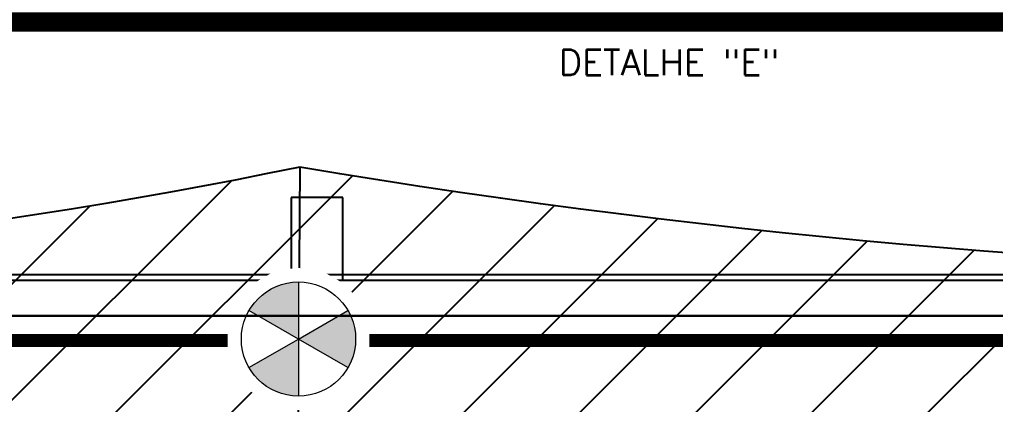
# Model space of a CAD drawing. Header units: millimetres. Extents: x -107267 to 109426, y -98906 to 83910.
# Drawn here: x -14216 to -10440, y -344 to 1147 of the extents above; entities that cross this region are included whole.
import ezdxf
from ezdxf.enums import TextEntityAlignment as Align

# ---------------------------------------------------------------- set-up
doc = ezdxf.new("R2010")
doc.units = ezdxf.units.MM
doc.linetypes.add('ACAD_ISO10W100', pattern=[18, 12, -3, 0, -3])
doc.linetypes.add('ACAD_ISO12W100', pattern=[21, 12, -3, 0, -3, 0, -3])
for name, color, linetype in [('00 - ZONA DE PROTEÇÃO', 4, 'Continuous'), ('00 - Zona de proteção 2d', 4, 'Continuous'), ('Front View-MISC', 7, 'Continuous'), ('Front View-STEEL', 9, 'Continuous'), ('Top (Plan) View-MISC', 7, 'Continuous')]:
    doc.layers.add(name, color=color, linetype=linetype)
for name, color, linetype, lineweight in [('000-M3G-MALHA NOVA', 5, 'ACAD_ISO10W100', 0), ('00_m3g_spda_ater_cabo50', 1, 'Continuous', 9), ('00_SPDA_captacao_novo', 5, 'Continuous', 9), ('0_tag_texto_preto', 7, 'Continuous', 9)]:
    doc.layers.add(name, color=color, linetype=linetype, lineweight=lineweight)
doc.styles.add('ROMANS', font='romans.shx')

# ---------------------------------------------------------------- blocks, each defined once
blk = doc.blocks.new('M3G_P_CPTOR AEREO 600')
blk.add_attdef('ALTURA', text='', height=1.7).set_placement((0.739, -2.574), align=Align.TOP_LEFT)
at = {"color": 255, "lineweight": 0}
blk.add_wipeout([(-0.23, 2.19), (-0.68, 2.094), (-1.101, 1.907), (-1.473, 1.636), (-1.781, 1.294), (-2.012, 0.896), (-2.154, 0.458), (-2.202, 0), (-2.154, -0.458), (-2.012, -0.896), (-1.781, -1.294), (-1.473, -1.636), (-1.101, -1.907), (-0.68, -2.094), (-0.23, -2.19), (0.23, -2.19), (0.68, -2.094), (1.101, -1.907), (1.473, -1.636), (1.781, -1.294), (2.012, -0.896), (2.154, -0.458), (2.202, 0), (2.154, 0.458), (2.012, 0.896), (1.781, 1.294), (1.473, 1.636), (1.101, 1.907), (0.68, 2.094), (0.23, 2.19)], dxfattribs=at)
at = {"lineweight": 9}
h = blk.add_hatch(color=256, dxfattribs=at)
h.dxf.hatch_style = 1
h.paths.add_polyline_path([(0.884, 1.532, 0.267949), (-0.884, 1.532), (0, 0)])
h.paths.add_polyline_path([(-1.769, 0, 0.267949), (-0.884, -1.532), (0, 0)])
h.paths.add_polyline_path([(0.884, -1.532, 0.267949), (1.769, 0), (0, 0)])
for p, q in [((0, 0), (-0.884, 1.532)), ((0.884, 1.532), (0, 0)), ((-1.769, 0), (0, 0)), ((0, 0), (-0.884, -1.532)), ((0.884, -1.532), (0, 0)), ((0, 0), (1.769, 0))]:
    blk.add_line(p, q, dxfattribs=at)
blk.add_circle((0, 0), 1.769, dxfattribs=at)
blk = doc.blocks.new('*U323')
at = {"layer": 'Top (Plan) View-MISC', "color": 0, "linetype": 'ByBlock', "lineweight": -2}
for p, q in [((-12964.8, 458.1), (-13164.8, 458.1)), ((-13164.8, 458.1), (-13164.8, 138.1)), ((-12964.8, 138.1), (-12964.8, 458.1))]:
    blk.add_line(p, q, dxfattribs=at)
blk = doc.blocks.new('*U482')
at = {"layer": 'Top (Plan) View-MISC', "color": 0, "linetype": 'ByBlock', "lineweight": -2}
blk.add_line((-21187.7, 138.1), (23428.9, 138.1), dxfattribs=at)
blk = doc.blocks.new('*U1067')
at = {"layer": 'Top (Plan) View-MISC', "color": 0, "linetype": 'ByBlock', "lineweight": -2}
blk.add_line((23207.9, 158.1), (-17567.7, 158.1), dxfattribs=at)
blk = doc.blocks.new('*U1108')
at = {"layer": 'Top (Plan) View-MISC', "color": 0, "linetype": 'ByBlock', "lineweight": -2}
for p, q in [((-13149.7, 12.6), (-13149.7, 21.2)), ((-13149.7, 21.2), (-13130.7, 21.2)), ((-13149.7, 12.6), (-13130.7, 12.6)), ((-13130.7, 12.6), (-13130.7, 21.2))]:
    blk.add_line(p, q, dxfattribs=at)
blk = doc.blocks.new('*U1204')
at = {"layer": 'Front View-MISC', "color": 0, "linetype": 'ByBlock', "lineweight": -2}
for p, q in [((-13167.7, 0, 3450), (-12967.7, 0, 3450)), ((-13167.7, 0), (-13167.7, 0, 3450)), ((-12967.7, 0, 221.3), (-12967.7, 0, 241.9)), ((-12967.7, 0, 341.9), (-12967.7, 0, 750.7)), ((-12967.7, 0, 793.1), (-12967.7, 0, 1279.5)), ((-12967.7, 0, 1321.9), (-12967.7, 0, 3450))]:
    blk.add_line(p, q, dxfattribs=at)
blk = doc.blocks.new('*U1213')
at = {"layer": 'Front View-MISC', "color": 0, "linetype": 'ByBlock', "lineweight": -2}
blk.add_line((-12967.7, 0, 3172), (-8664.5, 0, 3172), dxfattribs=at)
blk = doc.blocks.new('*U1218')
at = {"layer": 'Front View-MISC', "color": 0, "linetype": 'ByBlock', "lineweight": -2}
blk.add_line((-13239.7, 0), (-13239.7, 0, 3450), dxfattribs=at)
blk = doc.blocks.new('*U1222')
at = {"layer": 'Front View-MISC', "color": 0, "linetype": 'ByBlock', "lineweight": -2}
for p, q in [((-21407.7, 0, 3450), (-13407.5, 0, 3450)), ((-21407.7, 0, 4300), (-13407.5, 0, 4300)), ((-13407.5, 0, 3450), (23648.9, 0, 3450)), ((-13407.5, 0, 3450), (-13407.5, 0, 4300)), ((-13407.5, 0, 4300), (23648.9, 0, 4300))]:
    blk.add_line(p, q, dxfattribs=at)
blk = doc.blocks.new('*U1223')
at = {"layer": 'Front View-MISC', "color": 0, "linetype": 'ByBlock', "lineweight": -2}
for p, q in [((-13089.6, 0), (-24352.8, 0)), ((-13089.6, 0, -100), (-24352.8, 0, -100))]:
    blk.add_line(p, q, dxfattribs=at)
blk = doc.blocks.new('*U1243')
at = {"layer": 'Front View-MISC', "color": 0, "linetype": 'ByBlock', "lineweight": -2}
for p, q in [((-12897.7, 0, 2237), (-11982.7, 0, 2237)), ((-12897.7, 0, 2237), (-12897.7, 0, 3102)), ((-12897.7, 0, 3102), (-11982.7, 0, 3102)), ((-12860.8, 0, 985), (-12897.7, 0, 985)), ((-12897.7, 0, 985), (-12897.7, 0, 1279.8)), ((-12897.7, 0, 1322.2), (-12897.7, 0, 2187)), ((-11982.7, 0, 2187), (-12897.7, 0, 2187)), ((-12897.7, 0, 221.3), (-12897.7, 0, 242.2)), ((-12897.7, 0, 342.2), (-12897.7, 0, 751)), ((-12897.7, 0, 793.4), (-12897.7, 0, 935)), ((-12897.7, 0, 935), (-12860.8, 0, 935)), ((-11982.7, 0, 985), (-12818.4, 0, 985)), ((-12818.4, 0, 935), (-11982.7, 0, 935)), ((-11982.7, 0, 2237), (-11982.7, 0, 3102)), ((-11982.7, 0, 985), (-11982.7, 0, 1284)), ((-11982.7, 0, 1326.4), (-11982.7, 0, 2187)), ((-11982.7, 0, 221.3), (-11982.7, 0, 246.4)), ((-11982.7, 0, 346.4), (-11982.7, 0, 755.2)), ((-11982.7, 0, 797.6), (-11982.7, 0, 935)), ((-11932.7, 0, 2187), (-11932.7, 0, 1326.6)), ((-11932.7, 0, 1284.2), (-11932.7, 0, 797.8)), ((-11932.7, 0, 755.4), (-11932.7, 0, 346.6)), ((-11932.7, 0, 246.6), (-11932.7, 0, 221.3)), ((-9702.7, 0, 2187), (-11932.7, 0, 2187)), ((-11932.7, 0, 2237), (-10842.7, 0, 2237)), ((-11932.7, 0, 3102), (-11932.7, 0, 2237)), ((-11932.7, 0, 3102), (-10842.7, 0, 3102)), ((-10842.7, 0, 2237), (-10842.7, 0, 3102)), ((-10792.7, 0, 2237), (-9702.7, 0, 2237)), ((-10792.7, 0, 3102), (-10792.7, 0, 2237)), ((-10792.7, 0, 3102), (-9702.7, 0, 3102))]:
    blk.add_line(p, q, dxfattribs=at)
blk = doc.blocks.new('*U1304')
at = {"layer": 'Front View-MISC', "color": 0, "linetype": 'ByBlock', "lineweight": -2}
for p, q in [((-13407.5, 0, 4949.4), (-13307, 0, 4949.4)), ((-13407.5, 0, 4300), (-13407.5, 0, 4949.4)), ((-13187.5, 0, 4300), (-13407.5, 0, 4300)), ((-13288, 0, 4949.4), (-13187.5, 0, 4949.4)), ((-13187.5, 0, 4949.4), (-13187.5, 0, 4300))]:
    blk.add_line(p, q, dxfattribs=at)
blk = doc.blocks.new('*U1306')
at = {"layer": 'Front View-MISC', "color": 0, "linetype": 'ByBlock', "lineweight": -2}
for p, q in [((-14205.6, 0, 5158), (-14164.9, 0, 5158)), ((-13153.3, 0, 5158), (-13112.6, 0, 5158)), ((-13091.4, 0, 5158), (-13050.7, 0, 5158)), ((-13029.5, 0, 5158), (-12988.8, 0, 5158)), ((-12967.6, 0, 5158), (-12926.9, 0, 5158)), ((-12905.7, 0, 5158), (-12865, 0, 5158)), ((-12843.8, 0, 5158), (-12803.1, 0, 5158)), ((-12781.9, 0, 5158), (-12741.2, 0, 5158)), ((-12720, 0, 5158), (-12679.3, 0, 5158)), ((-12658.1, 0, 5158), (-12617.4, 0, 5158)), ((-12596.2, 0, 5158), (-12555.5, 0, 5158)), ((-12534.3, 0, 5158), (-12493.6, 0, 5158)), ((-12472.4, 0, 5158), (-12431.7, 0, 5158)), ((-12410.5, 0, 5158), (-12369.8, 0, 5158)), ((-12348.6, 0, 5158), (-12307.9, 0, 5158)), ((-12286.7, 0, 5158), (-12246, 0, 5158)), ((-12224.8, 0, 5158), (-12184.1, 0, 5158)), ((-12162.9, 0, 5158), (-12122.2, 0, 5158)), ((-12101, 0, 5158), (-12060.3, 0, 5158)), ((-12039.1, 0, 5158), (-11998.4, 0, 5158)), ((-11977.2, 0, 5158), (-11936.5, 0, 5158)), ((-11915.3, 0, 5158), (-11874.6, 0, 5158)), ((-11853.4, 0, 5158), (-11812.7, 0, 5158)), ((-11791.5, 0, 5158), (-11750.8, 0, 5158)), ((-11729.6, 0, 5158), (-11688.9, 0, 5158)), ((-11667.7, 0, 5158), (-11627, 0, 5158)), ((-11605.8, 0, 5158), (-11565.1, 0, 5158)), ((-11543.9, 0, 5158), (-11503.2, 0, 5158)), ((-11482, 0, 5158), (-11441.3, 0, 5158)), ((-11420.1, 0, 5158), (-11379.4, 0, 5158)), ((-11358.2, 0, 5158), (-11317.5, 0, 5158)), ((-11296.3, 0, 5158), (-11255.6, 0, 5158)), ((-11234.4, 0, 5158), (-11193.8, 0, 5158)), ((-11172.5, 0, 5158), (-11131.9, 0, 5158)), ((-11110.6, 0, 5158), (-11070, 0, 5158)), ((-11048.7, 0, 5158), (-11008.1, 0, 5158)), ((-10986.8, 0, 5158), (-10946.2, 0, 5158)), ((-10924.9, 0, 5158), (-10884.3, 0, 5158)), ((-10863, 0, 5158), (-10822.4, 0, 5158)), ((-10801.1, 0, 5158), (-10760.5, 0, 5158)), ((-10739.3, 0, 5158), (-10698.6, 0, 5158)), ((-10677.4, 0, 5158), (-10636.7, 0, 5158)), ((-10615.5, 0, 5158), (-10574.8, 0, 5158)), ((-10553.6, 0, 5158), (-10512.9, 0, 5158)), ((-10491.7, 0, 5158), (-10451, 0, 5158))]:
    blk.add_line(p, q, dxfattribs=at)
blk = doc.blocks.new('*U1308')
at = {"layer": 'Front View-MISC', "color": 0, "linetype": 'ByBlock', "lineweight": -2}
for p, q in [((-21187.7, 0, 4300), (-13407.5, 0, 4300)), ((-21187.7, 0, 4920.1), (-13407.5, 0, 4920.1))]:
    blk.add_line(p, q, dxfattribs=at)
blk = doc.blocks.new('*U1856')
at = {"layer": 'Front View-MISC', "color": 0, "linetype": 'ByBlock', "lineweight": -2}
for p, q in [((-10451, 0, 5166.4), (-10451, 0, 4300)), ((-10451, 0, 5166.4), (-10429.8, 0, 5166.4)), ((-10429.8, 0, 5166.4), (-10429.8, 0, 4300))]:
    blk.add_line(p, q, dxfattribs=at)
blk = doc.blocks.new('*U1857')
at = {"layer": 'Front View-MISC', "color": 0, "linetype": 'ByBlock', "lineweight": -2}
for p, q in [((-10512.9, 0, 5166.4), (-10512.9, 0, 4300)), ((-10512.9, 0, 5166.4), (-10491.7, 0, 5166.4)), ((-10491.7, 0, 5166.4), (-10491.7, 0, 4300))]:
    blk.add_line(p, q, dxfattribs=at)
blk = doc.blocks.new('*U1858')
at = {"layer": 'Front View-MISC', "color": 0, "linetype": 'ByBlock', "lineweight": -2}
for p, q in [((-10574.8, 0, 5166.4), (-10574.8, 0, 4300)), ((-10574.8, 0, 5166.4), (-10553.6, 0, 5166.4)), ((-10553.6, 0, 5166.4), (-10553.6, 0, 4300))]:
    blk.add_line(p, q, dxfattribs=at)
blk = doc.blocks.new('*U1859')
at = {"layer": 'Front View-MISC', "color": 0, "linetype": 'ByBlock', "lineweight": -2}
for p, q in [((-10636.7, 0, 5166.4), (-10636.7, 0, 4300)), ((-10636.7, 0, 5166.4), (-10615.5, 0, 5166.4)), ((-10615.5, 0, 5166.4), (-10615.5, 0, 4300))]:
    blk.add_line(p, q, dxfattribs=at)
blk = doc.blocks.new('*U1860')
at = {"layer": 'Front View-MISC', "color": 0, "linetype": 'ByBlock', "lineweight": -2}
for p, q in [((-10698.6, 0, 5166.4), (-10698.6, 0, 4300)), ((-10698.6, 0, 5166.4), (-10677.4, 0, 5166.4)), ((-10677.4, 0, 5166.4), (-10677.4, 0, 4300))]:
    blk.add_line(p, q, dxfattribs=at)
blk = doc.blocks.new('*U1861')
at = {"layer": 'Front View-MISC', "color": 0, "linetype": 'ByBlock', "lineweight": -2}
for p, q in [((-10760.5, 0, 5166.4), (-10760.5, 0, 4300)), ((-10760.5, 0, 5166.4), (-10739.3, 0, 5166.4)), ((-10739.3, 0, 5166.4), (-10739.3, 0, 4300))]:
    blk.add_line(p, q, dxfattribs=at)
blk = doc.blocks.new('*U1862')
at = {"layer": 'Front View-MISC', "color": 0, "linetype": 'ByBlock', "lineweight": -2}
for p, q in [((-10822.4, 0, 5166.4), (-10822.4, 0, 4300)), ((-10822.4, 0, 5166.4), (-10801.1, 0, 5166.4)), ((-10801.1, 0, 5166.4), (-10801.1, 0, 4300))]:
    blk.add_line(p, q, dxfattribs=at)
blk = doc.blocks.new('*U1863')
at = {"layer": 'Front View-MISC', "color": 0, "linetype": 'ByBlock', "lineweight": -2}
for p, q in [((-10884.3, 0, 5166.4), (-10884.3, 0, 4300)), ((-10884.3, 0, 5166.4), (-10863, 0, 5166.4)), ((-10863, 0, 5166.4), (-10863, 0, 4300))]:
    blk.add_line(p, q, dxfattribs=at)
blk = doc.blocks.new('*U1864')
at = {"layer": 'Front View-MISC', "color": 0, "linetype": 'ByBlock', "lineweight": -2}
for p, q in [((-10946.2, 0, 5166.4), (-10946.2, 0, 4300)), ((-10946.2, 0, 5166.4), (-10924.9, 0, 5166.4)), ((-10924.9, 0, 5166.4), (-10924.9, 0, 4300))]:
    blk.add_line(p, q, dxfattribs=at)
blk = doc.blocks.new('*U1865')
at = {"layer": 'Front View-MISC', "color": 0, "linetype": 'ByBlock', "lineweight": -2}
for p, q in [((-11008.1, 0, 5166.4), (-11008.1, 0, 4300)), ((-11008.1, 0, 5166.4), (-10986.8, 0, 5166.4)), ((-10986.8, 0, 5166.4), (-10986.8, 0, 4300))]:
    blk.add_line(p, q, dxfattribs=at)
blk = doc.blocks.new('*U1866')
at = {"layer": 'Front View-MISC', "color": 0, "linetype": 'ByBlock', "lineweight": -2}
for p, q in [((-11070, 0, 5166.4), (-11070, 0, 4300)), ((-11070, 0, 5166.4), (-11048.7, 0, 5166.4)), ((-11048.7, 0, 5166.4), (-11048.7, 0, 4300))]:
    blk.add_line(p, q, dxfattribs=at)
blk = doc.blocks.new('*U1867')
at = {"layer": 'Front View-MISC', "color": 0, "linetype": 'ByBlock', "lineweight": -2}
for p, q in [((-11131.9, 0, 5166.4), (-11131.9, 0, 4300)), ((-11131.9, 0, 5166.4), (-11110.6, 0, 5166.4)), ((-11110.6, 0, 5166.4), (-11110.6, 0, 4300))]:
    blk.add_line(p, q, dxfattribs=at)
blk = doc.blocks.new('*U1868')
at = {"layer": 'Front View-MISC', "color": 0, "linetype": 'ByBlock', "lineweight": -2}
for p, q in [((-11193.8, 0, 5166.4), (-11193.8, 0, 4300)), ((-11193.8, 0, 5166.4), (-11172.5, 0, 5166.4)), ((-11172.5, 0, 5166.4), (-11172.5, 0, 4300))]:
    blk.add_line(p, q, dxfattribs=at)
blk = doc.blocks.new('*U1869')
at = {"layer": 'Front View-MISC', "color": 0, "linetype": 'ByBlock', "lineweight": -2}
for p, q in [((-11255.6, 0, 5166.4), (-11255.6, 0, 4300)), ((-11255.6, 0, 5166.4), (-11234.4, 0, 5166.4)), ((-11234.4, 0, 5166.4), (-11234.4, 0, 4300))]:
    blk.add_line(p, q, dxfattribs=at)
blk = doc.blocks.new('*U1870')
at = {"layer": 'Front View-MISC', "color": 0, "linetype": 'ByBlock', "lineweight": -2}
for p, q in [((-11317.5, 0, 5166.4), (-11317.5, 0, 4300)), ((-11317.5, 0, 5166.4), (-11296.3, 0, 5166.4)), ((-11296.3, 0, 5166.4), (-11296.3, 0, 4300))]:
    blk.add_line(p, q, dxfattribs=at)
blk = doc.blocks.new('*U1871')
at = {"layer": 'Front View-MISC', "color": 0, "linetype": 'ByBlock', "lineweight": -2}
for p, q in [((-11379.4, 0, 5166.4), (-11379.4, 0, 4300)), ((-11379.4, 0, 5166.4), (-11358.2, 0, 5166.4)), ((-11358.2, 0, 5166.4), (-11358.2, 0, 4300))]:
    blk.add_line(p, q, dxfattribs=at)
blk = doc.blocks.new('*U1872')
at = {"layer": 'Front View-MISC', "color": 0, "linetype": 'ByBlock', "lineweight": -2}
for p, q in [((-11441.3, 0, 5166.4), (-11441.3, 0, 4300)), ((-11441.3, 0, 5166.4), (-11420.1, 0, 5166.4)), ((-11420.1, 0, 5166.4), (-11420.1, 0, 4300))]:
    blk.add_line(p, q, dxfattribs=at)
blk = doc.blocks.new('*U1873')
at = {"layer": 'Front View-MISC', "color": 0, "linetype": 'ByBlock', "lineweight": -2}
for p, q in [((-11503.2, 0, 5166.4), (-11503.2, 0, 4300)), ((-11503.2, 0, 5166.4), (-11482, 0, 5166.4)), ((-11482, 0, 5166.4), (-11482, 0, 4300))]:
    blk.add_line(p, q, dxfattribs=at)
blk = doc.blocks.new('*U1874')
at = {"layer": 'Front View-MISC', "color": 0, "linetype": 'ByBlock', "lineweight": -2}
for p, q in [((-11565.1, 0, 5166.4), (-11565.1, 0, 4300)), ((-11565.1, 0, 5166.4), (-11543.9, 0, 5166.4)), ((-11543.9, 0, 5166.4), (-11543.9, 0, 4300))]:
    blk.add_line(p, q, dxfattribs=at)
blk = doc.blocks.new('*U1875')
at = {"layer": 'Front View-MISC', "color": 0, "linetype": 'ByBlock', "lineweight": -2}
for p, q in [((-11627, 0, 5166.4), (-11627, 0, 4300)), ((-11627, 0, 5166.4), (-11605.8, 0, 5166.4)), ((-11605.8, 0, 5166.4), (-11605.8, 0, 4300))]:
    blk.add_line(p, q, dxfattribs=at)
blk = doc.blocks.new('*U1876')
at = {"layer": 'Front View-MISC', "color": 0, "linetype": 'ByBlock', "lineweight": -2}
for p, q in [((-11688.9, 0, 5166.4), (-11688.9, 0, 4300)), ((-11688.9, 0, 5166.4), (-11667.7, 0, 5166.4)), ((-11667.7, 0, 5166.4), (-11667.7, 0, 4300))]:
    blk.add_line(p, q, dxfattribs=at)
blk = doc.blocks.new('*U1877')
at = {"layer": 'Front View-MISC', "color": 0, "linetype": 'ByBlock', "lineweight": -2}
for p, q in [((-11750.8, 0, 5166.4), (-11750.8, 0, 4300)), ((-11750.8, 0, 5166.4), (-11729.6, 0, 5166.4)), ((-11729.6, 0, 5166.4), (-11729.6, 0, 4300))]:
    blk.add_line(p, q, dxfattribs=at)
blk = doc.blocks.new('*U1878')
at = {"layer": 'Front View-MISC', "color": 0, "linetype": 'ByBlock', "lineweight": -2}
for p, q in [((-11812.7, 0, 5166.4), (-11812.7, 0, 4300)), ((-11812.7, 0, 5166.4), (-11791.5, 0, 5166.4)), ((-11791.5, 0, 5166.4), (-11791.5, 0, 4300))]:
    blk.add_line(p, q, dxfattribs=at)
blk = doc.blocks.new('*U1879')
at = {"layer": 'Front View-MISC', "color": 0, "linetype": 'ByBlock', "lineweight": -2}
for p, q in [((-11874.6, 0, 5166.4), (-11874.6, 0, 4300)), ((-11874.6, 0, 5166.4), (-11853.4, 0, 5166.4)), ((-11853.4, 0, 5166.4), (-11853.4, 0, 4300))]:
    blk.add_line(p, q, dxfattribs=at)
blk = doc.blocks.new('*U1880')
at = {"layer": 'Front View-MISC', "color": 0, "linetype": 'ByBlock', "lineweight": -2}
for p, q in [((-11936.5, 0, 5166.4), (-11936.5, 0, 4300)), ((-11936.5, 0, 5166.4), (-11915.3, 0, 5166.4)), ((-11915.3, 0, 5166.4), (-11915.3, 0, 4300))]:
    blk.add_line(p, q, dxfattribs=at)
blk = doc.blocks.new('*U1881')
at = {"layer": 'Front View-MISC', "color": 0, "linetype": 'ByBlock', "lineweight": -2}
for p, q in [((-11998.4, 0, 5166.4), (-11998.4, 0, 4300)), ((-11998.4, 0, 5166.4), (-11977.2, 0, 5166.4)), ((-11977.2, 0, 5166.4), (-11977.2, 0, 4300))]:
    blk.add_line(p, q, dxfattribs=at)
blk = doc.blocks.new('*U1882')
at = {"layer": 'Front View-MISC', "color": 0, "linetype": 'ByBlock', "lineweight": -2}
for p, q in [((-12060.3, 0, 5166.4), (-12060.3, 0, 4300)), ((-12060.3, 0, 5166.4), (-12039.1, 0, 5166.4)), ((-12039.1, 0, 5166.4), (-12039.1, 0, 4300))]:
    blk.add_line(p, q, dxfattribs=at)
blk = doc.blocks.new('*U1883')
at = {"layer": 'Front View-MISC', "color": 0, "linetype": 'ByBlock', "lineweight": -2}
for p, q in [((-12122.2, 0, 5166.4), (-12122.2, 0, 4300)), ((-12122.2, 0, 5166.4), (-12101, 0, 5166.4)), ((-12101, 0, 5166.4), (-12101, 0, 4300))]:
    blk.add_line(p, q, dxfattribs=at)
blk = doc.blocks.new('*U1884')
at = {"layer": 'Front View-MISC', "color": 0, "linetype": 'ByBlock', "lineweight": -2}
for p, q in [((-12184.1, 0, 5166.4), (-12184.1, 0, 4300)), ((-12184.1, 0, 5166.4), (-12162.9, 0, 5166.4)), ((-12162.9, 0, 5166.4), (-12162.9, 0, 4300))]:
    blk.add_line(p, q, dxfattribs=at)
blk = doc.blocks.new('*U1885')
at = {"layer": 'Front View-MISC', "color": 0, "linetype": 'ByBlock', "lineweight": -2}
for p, q in [((-12246, 0, 5166.4), (-12246, 0, 4300)), ((-12246, 0, 5166.4), (-12224.8, 0, 5166.4)), ((-12224.8, 0, 5166.4), (-12224.8, 0, 4300))]:
    blk.add_line(p, q, dxfattribs=at)
blk = doc.blocks.new('*U1886')
at = {"layer": 'Front View-MISC', "color": 0, "linetype": 'ByBlock', "lineweight": -2}
for p, q in [((-12307.9, 0, 5166.4), (-12307.9, 0, 4300)), ((-12307.9, 0, 5166.4), (-12286.7, 0, 5166.4)), ((-12286.7, 0, 5166.4), (-12286.7, 0, 4300))]:
    blk.add_line(p, q, dxfattribs=at)
blk = doc.blocks.new('*U1887')
at = {"layer": 'Front View-MISC', "color": 0, "linetype": 'ByBlock', "lineweight": -2}
for p, q in [((-12369.8, 0, 5166.4), (-12369.8, 0, 4300)), ((-12369.8, 0, 5166.4), (-12348.6, 0, 5166.4)), ((-12348.6, 0, 5166.4), (-12348.6, 0, 4300))]:
    blk.add_line(p, q, dxfattribs=at)
blk = doc.blocks.new('*U1888')
at = {"layer": 'Front View-MISC', "color": 0, "linetype": 'ByBlock', "lineweight": -2}
for p, q in [((-12431.7, 0, 5166.4), (-12431.7, 0, 4300)), ((-12431.7, 0, 5166.4), (-12410.5, 0, 5166.4)), ((-12410.5, 0, 5166.4), (-12410.5, 0, 4300))]:
    blk.add_line(p, q, dxfattribs=at)
blk = doc.blocks.new('*U1889')
at = {"layer": 'Front View-MISC', "color": 0, "linetype": 'ByBlock', "lineweight": -2}
for p, q in [((-12493.6, 0, 5166.4), (-12493.6, 0, 4300)), ((-12493.6, 0, 5166.4), (-12472.4, 0, 5166.4)), ((-12472.4, 0, 5166.4), (-12472.4, 0, 4300))]:
    blk.add_line(p, q, dxfattribs=at)
blk = doc.blocks.new('*U1890')
at = {"layer": 'Front View-MISC', "color": 0, "linetype": 'ByBlock', "lineweight": -2}
for p, q in [((-12555.5, 0, 5166.4), (-12555.5, 0, 4300)), ((-12555.5, 0, 5166.4), (-12534.3, 0, 5166.4)), ((-12534.3, 0, 5166.4), (-12534.3, 0, 4300))]:
    blk.add_line(p, q, dxfattribs=at)
blk = doc.blocks.new('*U1891')
at = {"layer": 'Front View-MISC', "color": 0, "linetype": 'ByBlock', "lineweight": -2}
for p, q in [((-14226.8, 0, 5166.4), (-14205.6, 0, 5166.4)), ((-14205.6, 0, 5166.4), (-14205.6, 0, 4920.1)), ((-14164.9, 0, 5166.4), (-14154.6, 0, 5166.4)), ((-14164.9, 0, 5166.4), (-14164.9, 0, 4920.1)), ((-14143.7, 0, 4949.1), (-14143.7, 0, 4920.1)), ((-14103, 0, 4949.1), (-14103, 0, 4920.1)), ((-14081.8, 0, 4949.1), (-14081.8, 0, 4920.1)), ((-14041.1, 0, 4949.1), (-14041.1, 0, 4920.1)), ((-14019.9, 0, 4949.1), (-14019.9, 0, 4920.1)), ((-13979.2, 0, 4949.1), (-13979.2, 0, 4920.1)), ((-13958, 0, 4949.1), (-13958, 0, 4920.1)), ((-13917.3, 0, 4949.1), (-13917.3, 0, 4920.1)), ((-13896.1, 0, 4949.1), (-13896.1, 0, 4920.1)), ((-13855.4, 0, 4949.1), (-13855.4, 0, 4920.1)), ((-13834.2, 0, 4949.1), (-13834.2, 0, 4920.1)), ((-13793.5, 0, 4949.1), (-13793.5, 0, 4920.1)), ((-13772.3, 0, 4949.1), (-13772.3, 0, 4920.1)), ((-13731.6, 0, 4949.1), (-13731.6, 0, 4920.1)), ((-13710.4, 0, 4949.1), (-13710.4, 0, 4920.1)), ((-13669.7, 0, 4949.1), (-13669.7, 0, 4920.1)), ((-13648.5, 0, 4949.1), (-13648.5, 0, 4920.1)), ((-13607.8, 0, 4949.1), (-13607.8, 0, 4920.1)), ((-13586.6, 0, 4949.1), (-13586.6, 0, 4920.1)), ((-13545.9, 0, 4949.1), (-13545.9, 0, 4920.1)), ((-13524.7, 0, 4949.1), (-13524.7, 0, 4920.1)), ((-13484, 0, 4949.1), (-13484, 0, 4920.1)), ((-13462.8, 0, 4949.1), (-13462.8, 0, 4920.1)), ((-13422.1, 0, 4949.1), (-13422.1, 0, 4920.1)), ((-13174.5, 0, 4949.1), (-13174.5, 0, 4300)), ((-13154.6, 0, 5166.4), (-13153.3, 0, 5166.4)), ((-13153.3, 0, 5166.4), (-13153.3, 0, 4300)), ((-13112.6, 0, 5166.4), (-13112.6, 0, 4300)), ((-13112.6, 0, 5166.4), (-13091.4, 0, 5166.4)), ((-13091.4, 0, 5166.4), (-13091.4, 0, 4300)), ((-13050.7, 0, 5166.4), (-13050.7, 0, 4300)), ((-13050.7, 0, 5166.4), (-13029.5, 0, 5166.4)), ((-13029.5, 0, 5166.4), (-13029.5, 0, 4300)), ((-12988.8, 0, 5166.4), (-12988.8, 0, 4300)), ((-12988.8, 0, 5166.4), (-12967.6, 0, 5166.4)), ((-12967.6, 0, 5166.4), (-12967.6, 0, 4300)), ((-12926.9, 0, 5166.4), (-12926.9, 0, 4300)), ((-12926.9, 0, 5166.4), (-12905.7, 0, 5166.4)), ((-12905.7, 0, 5166.4), (-12905.7, 0, 4300)), ((-12865, 0, 5166.4), (-12865, 0, 4300)), ((-12865, 0, 5166.4), (-12843.8, 0, 5166.4)), ((-12843.8, 0, 5166.4), (-12843.8, 0, 4300)), ((-12803.1, 0, 5166.4), (-12803.1, 0, 4300)), ((-12803.1, 0, 5166.4), (-12781.9, 0, 5166.4)), ((-12781.9, 0, 5166.4), (-12781.9, 0, 4300)), ((-12741.2, 0, 5166.4), (-12741.2, 0, 4300)), ((-12741.2, 0, 5166.4), (-12720, 0, 5166.4)), ((-12720, 0, 5166.4), (-12720, 0, 4300)), ((-12679.3, 0, 5166.4), (-12679.3, 0, 4300)), ((-12679.3, 0, 5166.4), (-12658.1, 0, 5166.4)), ((-12658.1, 0, 5166.4), (-12658.1, 0, 4300)), ((-12617.4, 0, 5166.4), (-12617.4, 0, 4300)), ((-12617.4, 0, 5166.4), (-12596.2, 0, 5166.4)), ((-12596.2, 0, 5166.4), (-12596.2, 0, 4300))]:
    blk.add_line(p, q, dxfattribs=at)
blk = doc.blocks.new('*U1893')
at = {"layer": 'Front View-MISC', "color": 0, "linetype": 'ByBlock', "lineweight": -2}
for p, q in [((-14154.6, 0, 4949.1), (-14154.6, 0, 5625.3)), ((-13154.6, 0, 4949.1), (-13154.6, 0, 5625.3))]:
    blk.add_line(p, q, dxfattribs=at)
blk = doc.blocks.new('*U1894')
at = {"layer": 'Front View-MISC', "color": 0, "linetype": 'ByBlock', "lineweight": -2}
for p, q in [((-13132.4, 0, 5625.3), (-14176.8, 0, 5625.3)), ((-14176.8, 0, 5671.1), (-13132.4, 0, 5671.1)), ((-14176.8, 0, 5625.3), (-14176.8, 0, 5671.1)), ((-13132.4, 0, 5625.3), (-13132.4, 0, 5671.1))]:
    blk.add_line(p, q, dxfattribs=at)
blk = doc.blocks.new('*U1895')
at = {"layer": 'Front View-STEEL', "color": 0, "linetype": 'ByBlock', "lineweight": -2}
blk.add_line((-14154.6, 0, 5326.1), (-14154.6, 0, 5547), dxfattribs=at)
blk = doc.blocks.new('*U1896')
at = {"layer": 'Front View-STEEL', "color": 0, "linetype": 'ByBlock', "lineweight": -2}
blk.add_line((-13149.6, 0, 5369.1), (-13149.6, 0, 5589.9), dxfattribs=at)
blk = doc.blocks.new('*U1923')
at = {"layer": 'Front View-MISC', "color": 0, "linetype": 'ByBlock', "lineweight": -2}
for p, q in [((-13128.6, 0, 5564.4), (-13154.6, 0, 5564.4)), ((-13132.4, 0, 5671.1), (-13128.6, 0, 5671.1)), ((-13128.6, 0, 5671.1), (-13128.6, 0, 5564.4))]:
    blk.add_line(p, q, dxfattribs=at)
blk = doc.blocks.new('*U1925')
at = {"layer": 'Front View-MISC', "color": 0, "linetype": 'ByBlock', "lineweight": -2}
for p, q in [((-13163.1, 0, 5671.1), (-13163.1, 0, 6248.2)), ((-13163.1, 0, 6248.2), (-13144.1, 0, 6274.9)), ((-13144.1, 0, 6274.9), (-13144.1, 0, 5671.1))]:
    blk.add_line(p, q, dxfattribs=at)
blk = doc.blocks.new('*U1926')
at = {"layer": 'Front View-MISC', "color": 0, "linetype": 'ByBlock', "lineweight": -2}
for p, q in [((-13149.7, 0, 4300), (-13149.7, 0, 4877.1)), ((-13149.7, 0, 4877.1), (-13130.7, 0, 4903.8)), ((-13130.7, 0, 4903.8), (-13130.7, 0, 4300))]:
    blk.add_line(p, q, dxfattribs=at)
blk = doc.blocks.new('*U1931')
at = {"layer": 'Front View-MISC', "color": 0, "linetype": 'ByBlock', "lineweight": -2}
for p, q in [((-13307, 0, 4949.4), (-13307, 0, 5526.5)), ((-13288, 0, 4949.4), (-13307, 0, 4949.4)), ((-13307, 0, 5526.5), (-13288, 0, 5553.3)), ((-13288, 0, 5553.3), (-13288, 0, 4949.4))]:
    blk.add_line(p, q, dxfattribs=at)
blk = doc.blocks.new('*U1945')
at = {"layer": 'Front View-MISC', "color": 0, "linetype": 'ByBlock', "lineweight": -2}
for p, q in [((-8895.4, 0, -160), (-13089.6, 0, -160)), ((-13089.6, 0, 221.3), (-8895.4, 0, 221.3)), ((-13089.6, 0, -160), (-13089.6, 0, 221.3))]:
    blk.add_line(p, q, dxfattribs=at)
blk = doc.blocks.new('*U1946')
at = {"layer": 'Front View-STEEL', "color": 0, "linetype": 'ByBlock', "lineweight": -2}
for p, q in [((-13089.6, 0, 1321.3), (-13089.6, 0, 1278.9)), ((-12860.8, 0, 1280), (-13089.6, 0, 1278.9)), ((-8759.2, 0, 1341.3), (-13089.6, 0, 1321.3)), ((-13089.6, 0, 792.5), (-13089.6, 0, 750.1)), ((-12860.8, 0, 751.2), (-13089.6, 0, 750.1)), ((-12860.8, 0, 793.6), (-13089.6, 0, 792.5)), ((-12860.8, 0, 242.4), (-13089.6, 0, 241.3)), ((-13089.6, 0, 241.3), (-13089.6, 0, 341.3)), ((-12860.8, 0, 342.4), (-13089.6, 0, 341.3)), ((-12860.8, 0, 222.4), (-12818.4, 0, 222.6)), ((-12818.4, 0, 1322.6), (-12860.8, 0, 1322.4)), ((-12860.8, 0, 222.4), (-12860.8, 0, 751.2)), ((-12860.8, 0, 793.6), (-12860.8, 0, 1280)), ((-12818.4, 0, 222.6), (-12818.4, 0, 751.4)), ((-12818.4, 0, 793.8), (-12818.4, 0, 1280.1)), ((-11584, 0, 1285.9), (-12818.4, 0, 1280.1)), ((-11584, 0, 757.1), (-12818.4, 0, 751.4)), ((-11584, 0, 799.5), (-12818.4, 0, 793.8)), ((-11584, 0, 248.3), (-12818.4, 0, 242.5)), ((-11584, 0, 348.3), (-12818.4, 0, 342.6)), ((-11584, 0, 228.3), (-11541.6, 0, 228.4)), ((-11541.6, 0, 1328.4), (-11584, 0, 1328.3)), ((-11584, 0, 228.3), (-11584, 0, 757.1)), ((-11584, 0, 799.5), (-11584, 0, 1285.9)), ((-11541.6, 0, 228.4), (-11541.6, 0, 757.2)), ((-11541.6, 0, 799.6), (-11541.6, 0, 1286)), ((-10307.2, 0, 1291.7), (-11541.6, 0, 1286)), ((-10307.2, 0, 762.9), (-11541.6, 0, 757.2)), ((-10307.2, 0, 805.3), (-11541.6, 0, 799.6)), ((-10307.2, 0, 254.1), (-11541.6, 0, 248.4)), ((-10307.2, 0, 354.1), (-11541.6, 0, 348.4))]:
    blk.add_line(p, q, dxfattribs=at)

msp = doc.modelspace()

# ---------------------------------------------------------------- hatches: boundary and pattern name
at = {"layer": '00 - ZONA DE PROTEÇÃO'}
h = msp.add_hatch(dxfattribs=at)
h.set_pattern_fill('ANSI31', color=256, scale=100)
h.paths.add_polyline_path([(-13707.5, -10990.4, -0.186516), (-13820.6, -14966.5, 0.414214), (-13179.3, -15607.9, -0.104933), (-3151, -15607.9, -0.09784), (6816.5, -15607.9, -0.097708), (16816.5, -15607.9, -0.143023), (23528.8, -15599.5, 0.414214), (24170.1, -14958.2, -0.142426), (24170.1, -7613.3, -0.10484), (23957.5, 478.5, 0.414214), (23316.2, 1119.8, -0.093557), (16807.7, 577.3, -0.082777), (6855.7, 562.6, -0.082236), (-3141.3, 575.6, -0.08359), (-13132.3, 575.6, -0.101166), (-21195.5, 556.2, 0.414214), (-21836.8, -85.1, -0.113967), (-21836.8, -7622.3, -0.301912), (-21836.8, -10478, 0.414214), (-21195.5, -11119.4, -0.128973)])
h.paths.add_polyline_path([(-20156.9, -9561, 0.142702), (-20481.7, -7424.5, 0.092198), (-20379.7, -831.6, 0.088905), (-13141.3, -732.3, 0.083475), (-3150.3, -732.3, 0.082902), (6855.6, -738.1, 0.108059), (16863.1, -739.3, 0.098139), (22506.3, -522.8, 0.085608), (22847, -7584.3, 0.113812), (22635.2, -14069.1, 0.112262), (16761.1, -14291.3, 0.092477), (6816.6, -14301.6, 0.093024), (-3142, -14299.9, 0.090083), (-12232.6, -14126.3, 0.160127), (-12766.5, -9913.6, 0.116887)], flags=16)

# ---------------------------------------------------------------- linework, layer by layer
at = {"elevation": 6590}
msp.add_lwpolyline([(-13132.3, 575.6), (-13141.3, -732.3)], dxfattribs=at)
at = {"layer": '00 - ZONA DE PROTEÇÃO', "elevation": 6590}
msp.add_lwpolyline([(-21836.8, -85.1, -0.113967), (-21836.8, -7622.3, -0.301912), (-21836.8, -10478, 0.414214), (-21195.5, -11119.4, -0.128973), (-13707.5, -10990.4, -0.186516), (-13820.6, -14966.5, 0.414214), (-13179.3, -15607.9, -0.104933), (-3151, -15607.9, -0.09784), (6816.5, -15607.9, -0.097708), (16816.5, -15607.9, -0.143023), (23528.8, -15599.5, 0.414214), (24170.1, -14958.2, -0.142426), (24170.1, -7613.3, -0.10484), (23957.5, 478.5, 0.414214), (23316.2, 1119.8, -0.093557), (16807.7, 577.3, -0.082777), (6855.7, 562.6, -0.082236), (-3141.3, 575.6, -0.08359), (-13132.3, 575.6, -0.101166), (-21195.5, 556.2, 0.414214)], format="xyb", close=True, dxfattribs=at)
at = {"layer": '000-M3G-MALHA NOVA', "ltscale": 0.5, "const_width": 50}
msp.add_lwpolyline([(-21305, -95.6), (23538.6, -97.6), (23547.6, -14971.9), (23207.9, -14971.9), (-13075, -14971.9), (-13130.7, -14971.9), (-13295, -14971.9), (-13295, -10508.5), (-13295, -10455), (-21305, -10455), (-21305, -95.6)], close=True, dxfattribs=at)
at = {"layer": '00_m3g_spda_ater_cabo50', "linetype": 'ACAD_ISO12W100', "lineweight": -2, "const_width": 75}
msp.add_lwpolyline([(-22409.7, 1138.1), (-22409.7, -11569.8), (-14407.5, -11569.8), (-14407.5, -16061.9), (24648.9, -16061.9), (24648.9, 1138.1), (-2214.8, 1138.1), (-2214.8, 4938.1), (-7364.8, 4938.1), (-7364.8, 1138.1)], close=True, dxfattribs=at)

# ---------------------------------------------------------------- block references
at = {"layer": 'Front View-MISC'}
for name in ['*U1890', '*U1889', '*U1888', '*U1887', '*U1886', '*U1885', '*U1884', '*U1883', '*U1882', '*U1881', '*U1880', '*U1879', '*U1878', '*U1877', '*U1876', '*U1875', '*U1874', '*U1873', '*U1872', '*U1871', '*U1870', '*U1869', '*U1868', '*U1867', '*U1866', '*U1865', '*U1864', '*U1863', '*U1862', '*U1861', '*U1860', '*U1859', '*U1858', '*U1857', '*U1856']:
    msp.add_blockref(name, (0, 0), dxfattribs=at)
at = {"layer": 'Front View-STEEL'}
msp.add_blockref('*U1895', (0, 0), dxfattribs=at)
at = {"layer": 'Top (Plan) View-MISC'}
for name in ['*U323', '*U1067', '*U482', '*U1108']:
    msp.add_blockref(name, (0, 0), dxfattribs=at)

# ---------------------------------------------------------------- texts
at = {"layer": '0_tag_texto_preto', "color": 1, "insert": (-11703.9, 1364.8), "char_height": 100, "width": 4022.282, "attachment_point": 2, "style": 'ROMANS'}
msp.add_mtext('\\pxqc;CABO COBRE NU #50mm² (7 FIOS DE Ø3,0mm)\\P{\\C256;\\PDETALHE "E"}', dxfattribs=at)

# ---------------------------------------------------------------- next in the draw order: block references
at = {"layer": '00_SPDA_captacao_novo'}
ref = msp.add_blockref('M3G_P_CPTOR AEREO 600', (-13136.9, -90.5, 6590), dxfattribs=dict(at, xscale=125, yscale=125, zscale=125, rotation=269.9999999999999))
ref.add_attrib('ALTURA', 'H=0,6m', dxfattribs={"layer": '0', "height": 170, "rotation": 90}).set_placement((-13222.4, -1296.4, 6590), align=Align.TOP_LEFT)

# ---------------------------------------------------------------- next in the draw order: linework, layer by layer
at = {"layer": '00 - ZONA DE PROTEÇÃO', "extrusion": (0, -1, 0)}
for centre in [(-9041.5, 65477.8), (659.7, 64665.5), (1814.4, 65554.8), (2162.4, 65536.4), (11887.6, 65560), (18994, 65730.5), (-47266.8, 59988.1), (-19952.8, 65889)]:
    msp.add_circle(centre, 60000, dxfattribs=at)
at = {"layer": '00 - Zona de proteção 2d', "extrusion": (0, -1, 0)}
msp.add_lwpolyline([(-47266.8, -11.9, 0.112418), (-21288.2, 5903.8, 0.033813), (-13144.1, 6274.9, 0.01688), (-9173.6, 5476.7, 0.024897), (-3121.5, 5769.5), (-1184.9, 5629.8, 0.039441), (6878.1, 5768.8, 0.041832), (16878.5, 5769.5, 0.028072), (23548.4, 5903.6, 0.112715), (49677.2, 0)], format="xyb", dxfattribs=at)

# ---------------------------------------------------------------- next in the draw order: block references
at = {"layer": 'Front View-MISC'}
for name in ['*U1223', '*U1222', '*U1306', '*U1308', '*U1891', '*U1894', '*U1893', '*U1304', '*U1218', '*U1204', '*U1926', '*U1945', '*U1213', '*U1243']:
    msp.add_blockref(name, (0, 0), dxfattribs=at)
at = {"layer": 'Front View-MISC', "color": 5}
for name in ['*U1931', '*U1925', '*U1923']:
    msp.add_blockref(name, (0, 0), dxfattribs=at)
at = {"layer": 'Front View-STEEL'}
for name in ['*U1896', '*U1946']:
    msp.add_blockref(name, (0, 0), dxfattribs=at)

doc.saveas('drawing.dxf')
